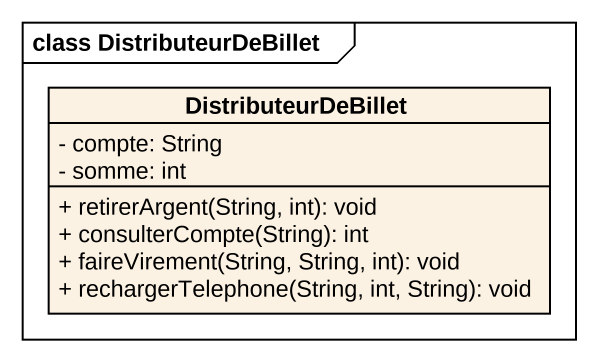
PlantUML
@startuml
mainframe class DistributeurDeBillet
hide circle
hide empty members
skinparam classAttributeIconSize 0
class DistributeurDeBillet {
  - compte: String
  - somme: int
  + retirerArgent(String, int): void
  + consulterCompte(String): int
  + faireVirement(String, String, int): void
  + rechargerTelephone(String, int, String): void
}
@enduml
